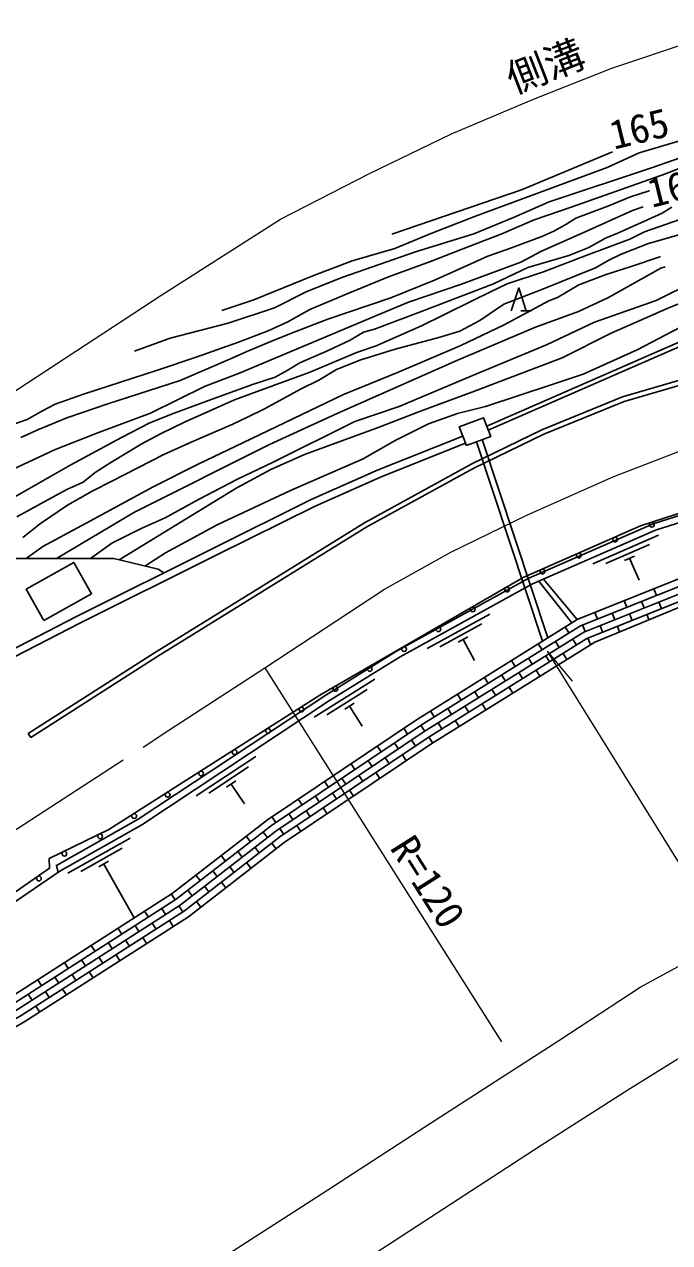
# Model space of a CAD drawing. Units: millimetres at full size, sheet at 1:1000; details may follow other scales. Extents: x 40000 to 680000, y 20000 to 380000.
# Drawn here: x 92194 to 132839, y 262210 to 338999 of the extents above; entities that cross this region are included whole.
import ezdxf
from ezdxf.enums import TextEntityAlignment as Align

# ---------------------------------------------------------------- set-up
doc = ezdxf.new("R2010")
doc.units = ezdxf.units.MM
doc.header["$LTSCALE"] = 1000
doc.linetypes.add('CHAIN', pattern=[18.5, 12, -1.5, 3.5, -1.5])
for name, color, linetype, lineweight in [('M-BGD', 7, 'Continuous', 25), ('M-BMK', 2, 'CHAIN', 13), ('M-STR-HTXT', 7, 'Continuous', 13)]:
    doc.layers.add(name, color=color, linetype=linetype, lineweight=lineweight)
doc.styles.add('ＭＳ ゴシック', font='')
doc.styles.get('ＭＳ ゴシック').set_extended_font_data('MS Gothic')

msp = doc.modelspace()

# ---------------------------------------------------------------- linework, layer by layer
at = {"layer": 'M-BGD'}
for p, q in [((123470, 320945), (124136, 320945)), ((123803, 320945), (123470, 320945)), ((124841, 300127), (120680, 312688)), ((125177, 300337), (121040, 312825)), ((132130, 306795), (128008, 304990)), ((131563, 306219), (128815, 305016)), ((130630, 305483), (129989, 305202)), ((130309, 305343), (130911, 303968)), ((126682, 301275), (124603, 303898)), ((124886, 304022), (127024, 301489)), ((132002, 303000), (131836, 303414)), ((130145, 302257), (129980, 302671)), ((131240, 302214), (131074, 302628)), ((132334, 302170), (132168, 302585)), ((121512, 301830), (117569, 299661)), ((128289, 301514), (128123, 301929)), ((129383, 301471), (129217, 301885)), ((130477, 301427), (130311, 301842)), ((131535, 301477), (131406, 301799)), ((121000, 301206), (118371, 299760)), ((126500, 300636), (126264, 301015)), ((127526, 300728), (127360, 301142)), ((128620, 300684), (128454, 301099)), ((129686, 300714), (129549, 301056)), ((120137, 300388), (119523, 300051)), ((126973, 299878), (126737, 300257)), ((127856, 299902), (127692, 300313)), ((119830, 300220), (120553, 298905)), ((124803, 299577), (124567, 299956)), ((125888, 299727), (125652, 300106)), ((123106, 298519), (122870, 298897)), ((124191, 298669), (123955, 299048)), ((125276, 298819), (125040, 299198)), ((126361, 298970), (126125, 299348)), ((122494, 297610), (122258, 297989)), ((123579, 297761), (123343, 298140)), ((124664, 297911), (124428, 298290)), ((114267, 297727), (110451, 295340)), ((121410, 297460), (121173, 297839)), ((122967, 296852), (122731, 297231)), ((113790, 297075), (111246, 295484)), ((119713, 296401), (119476, 296780)), ((120797, 296552), (120561, 296931)), ((121882, 296702), (121646, 297081)), ((112974, 296210), (112380, 295839)), ((112677, 296025), (113472, 294753)), ((118016, 295343), (117779, 295722)), ((119101, 295493), (118864, 295872)), ((120185, 295643), (119949, 296022)), ((121270, 295794), (121034, 296173)), ((116918, 295185), (116918, 295185)), ((118489, 294585), (118252, 294964)), ((119573, 294735), (119337, 295114)), ((92594, 294057), (92432, 294310)), ((116336, 294257), (116088, 294628)), ((117416, 294442), (117167, 294814)), ((114675, 293143), (114427, 293514)), ((115755, 293329), (115506, 293700)), ((116834, 293515), (116585, 293886)), ((117914, 293700), (117665, 294071)), ((106769, 292860), (103019, 290373)), ((114094, 292215), (113845, 292586)), ((115173, 292401), (114924, 292772)), ((116252, 292587), (116003, 292958)), ((106310, 292195), (103810, 290537)), ((113014, 292029), (112766, 292400)), ((114591, 291473), (114342, 291844)), ((105517, 291310), (104934, 290923)), ((105226, 291116), (106055, 289866)), ((111353, 290915), (111105, 291286)), ((112433, 291101), (112184, 291472)), ((113512, 291287), (113263, 291658)), ((110772, 289987), (110523, 290358)), ((111851, 290173), (111602, 290544)), ((112930, 290359), (112681, 290730)), ((109692, 289801), (109444, 290172)), ((111269, 289245), (111020, 289616)), ((108031, 288687), (107783, 289058)), ((109111, 288873), (108862, 289244)), ((110190, 289059), (109941, 289430)), ((107502, 287739), (107228, 288092)), ((108529, 287945), (108280, 288316)), ((109608, 288131), (109360, 288502)), ((98858, 287705), (94941, 285491)), ((106438, 287480), (106164, 287833)), ((108049, 287033), (107775, 287386)), ((98353, 287074), (95741, 285598)), ((104857, 286254), (104583, 286607)), ((105921, 286514), (105647, 286867)), ((106985, 286774), (106711, 287127)), ((97499, 286247), (96890, 285903)), ((97195, 286075), (99111, 282684)), ((105404, 285548), (105131, 285901)), ((106468, 285808), (106195, 286161)), ((103276, 285029), (103003, 285382)), ((104340, 285289), (104067, 285642)), ((104887, 284583), (104614, 284936)), ((101691, 283810), (101450, 284185)), ((102759, 284064), (102486, 284417)), ((103823, 284323), (103550, 284676)), ((102174, 283058), (101933, 283434)), ((103307, 283358), (103033, 283711)), ((100008, 282729), (99767, 283105)), ((101091, 282893), (100850, 283269)), ((98326, 281648), (98084, 282024)), ((99408, 281813), (99167, 282189)), ((100491, 281977), (100250, 282353)), ((101574, 282142), (101333, 282518)), ((97725, 280732), (97484, 281108)), ((98808, 280897), (98567, 281273)), ((99891, 281061), (99650, 281437)), ((96643, 280568), (96399, 280942)), ((98208, 279981), (97967, 280356)), ((94960, 279487), (94718, 279863)), ((96043, 279652), (95801, 280027)), ((97129, 279818), (96886, 280193)), ((93277, 278406), (93036, 278782)), ((94360, 278571), (94118, 278947)), ((95442, 278735), (95201, 279111)), ((96525, 278900), (96284, 279276)), ((93759, 277655), (93518, 278031)), ((94842, 277819), (94601, 278195)), ((92677, 277490), (92435, 277866)), ((93159, 276739), (92918, 277114))]:
    msp.add_line(p, q, dxfattribs=at)
for points in [[(99140, 318407), (101378, 319225), (105024, 320171), (107957, 321138), (109985, 322167), (112246, 323062), (116839, 324670), (120497, 325794), (123011, 326825), (125258, 327811), (131756, 329978), (133510, 330576), (135445, 331239), (136999, 332026), (139176, 333152), (140971, 333960), (142440, 334527), (144871, 335443), (146956, 336559), (148884, 337686), (149893, 338316), (150872, 339052), (151334, 339567)], [(104636, 320973), (106641, 321640), (110372, 323144), (112849, 324086), (115535, 324880), (117853, 325840), (120603, 326908), (128901, 329985), (130916, 330904), (133335, 331617), (140408, 334449), (142830, 335690), (144932, 336828), (146062, 337643), (147809, 338618)], [(217577, 330039), (206670, 332144), (203593, 332949), (199853, 333614), (193643, 333584), (190224, 333456), (180596, 331272), (175926, 330683), (166179, 330844), (163588, 330591), (160825, 329730), (152433, 326254), (146397, 323830), (141565, 321395), (138692, 320671), (137948, 320230), (134206, 319302), (121321, 313678)], [(217527, 329777), (206611, 331884), (203536, 332689), (199831, 333347), (193655, 333317), (190418, 333039), (180672, 330855), (175936, 330417), (166190, 330577), (163642, 330329), (160916, 329479), (152533, 326008), (146507, 323587), (141659, 321144), (138794, 320422), (138050, 319981), (134292, 319048), (121416, 313429)], [(91465, 313778), (92362, 314094), (93344, 314644), (94125, 315066), (95921, 315680), (100578, 317200), (103025, 318012), (105676, 318963), (107554, 319690), (108791, 320252), (110183, 321022), (112677, 322079), (115135, 323080), (117776, 324052), (119706, 324811), (122261, 325805), (124308, 326679), (126634, 327484), (132587, 329583), (135511, 330734)], [(115351, 325782), (123512, 328565), (129238, 330958)], [(91978, 312968), (93036, 313438), (94878, 314188), (97453, 315084), (102014, 316543), (103957, 317383), (105038, 317853), (106311, 318420), (107729, 319013), (109026, 319527), (111311, 320408), (115287, 321755), (118030, 322874), (119427, 323508), (121397, 324380), (122881, 324906), (124786, 325629), (125538, 325972), (126301, 326391), (126936, 326788), (128939, 327542), (130368, 328133), (131551, 328509), (131566, 328514)], [(131166, 327497), (130501, 327256), (127336, 325840), (124774, 324705), (123468, 324014), (119738, 322619), (116390, 321485), (114488, 320685), (105790, 317031), (103541, 316179), (100138, 314484), (96767, 313230), (94097, 312181), (91440, 310950), (89193, 309805), (87172, 308583), (85691, 307621), (83821, 306163), (81401, 304521), (77846, 302198), (75155, 300717), (72389, 298945), (68064, 296150)], [(91298, 309049), (95123, 311232), (98322, 312950), (100093, 313889), (101628, 314495), (103626, 315229), (106565, 316300), (107991, 316764), (108757, 317174), (109545, 317670), (111333, 318450), (112725, 319097), (113557, 319593), (114248, 319787), (117146, 320871), (121737, 322653), (123907, 323667), (126491, 324425), (127754, 324932), (128791, 325525), (129622, 325859), (131494, 326706), (132379, 327105), (132984, 327471)], [(91729, 307959), (93667, 309021), (94870, 309677), (95900, 310149), (96644, 310761), (97640, 311373), (99546, 312546), (100771, 313191), (102315, 313936), (105420, 315329), (107888, 316236), (110130, 317056), (113185, 318336), (114347, 318745), (117211, 319996), (118615, 320686), (120493, 321610), (121524, 322114), (122599, 322651), (124896, 323408), (127516, 324401), (130329, 325458), (131253, 325931), (133479, 326692)], [(92092, 306665), (93219, 307546), (94918, 308688), (96459, 309569), (97754, 310226), (100973, 311895), (102704, 312654), (105318, 313795), (106245, 314230), (107330, 314766), (108290, 315290), (109585, 316015), (110735, 316573), (111851, 317242), (113385, 317859), (115550, 318528), (118300, 319255), (119617, 319668), (120890, 320326), (122397, 321352), (124675, 322246), (128165, 323656), (129009, 324126), (129737, 324495), (131448, 325163), (133780, 325846)], [(92313, 305327), (93353, 306090), (96084, 307557), (100299, 309858), (103132, 311286), (106487, 312874), (112289, 315661), (115803, 317100), (119691, 318766), (122424, 320059), (125235, 321567), (125779, 321782), (127115, 322574), (128852, 323232), (130414, 323741), (132215, 324352), (132265, 324371)], [(92432, 294310), (100385, 299379), (113622, 307587), (120375, 311290), (124786, 313440), (129878, 315519), (160529, 324465)], [(92594, 294057), (100545, 299125), (113773, 307328), (120513, 311024), (124908, 313166), (129977, 315236), (160780, 324226)], [(94210, 305327), (99138, 308255), (107639, 312520), (111945, 314497), (119433, 317820), (124389, 319903), (127089, 320893), (128938, 321765), (132287, 323637), (132556, 323720)], [(96361, 305327), (97708, 306294), (99559, 307231), (101057, 307898), (103166, 309047), (105615, 310325), (107876, 311403), (113014, 313972), (115798, 314919), (120380, 316853), (125078, 318809), (128100, 320238), (131987, 321602), (134487, 322829)], [(98167, 305244), (105568, 309778), (107709, 310949), (109843, 311877), (114547, 313603), (116983, 314549), (120539, 315871), (126060, 317974), (129166, 319529), (132835, 321158), (135116, 322046)], [(122863, 320945), (123333, 322383), (123803, 320945)], [(134881, 320619), (130796, 318487), (127396, 316942), (125371, 316283), (121251, 314918), (119467, 314463), (117660, 313829), (115541, 312764), (113530, 311615), (108967, 309627), (104334, 307448), (101089, 305688), (99791, 304852)], [(78902, 275643), (84147, 279116), (93786, 285813), (93759, 286425), (97518, 288258), (110812, 296726), (123614, 304134), (131000, 307389), (146041, 312255), (148396, 312563), (155507, 314366), (164053, 315750), (176177, 316453), (195410, 314916), (211741, 310961), (221654, 307224), (233212, 301105), (239597, 297698)], [(239558, 297251), (220933, 306948), (210472, 311098), (202002, 313183), (194822, 314709), (190977, 315153), (175841, 316199), (172599, 315991), (163805, 315468), (156176, 314308), (151024, 313027), (145811, 311963), (131796, 307508), (123979, 304086), (115645, 299501), (111176, 296726), (99366, 288896), (94217, 285987), (94317, 285545)], [(94425, 285619), (99587, 288536), (111404, 296371), (115858, 299137), (124165, 303707), (131945, 307113), (145917, 311554), (151117, 312615), (156259, 313894), (163849, 315048), (172625, 315570), (175840, 315776), (190938, 314732), (194754, 314292), (201908, 312771), (210343, 310696), (220757, 306564), (239720, 296691), (240148, 294473), (241635, 293164), (249983, 278566)], [(72938, 286927), (76134, 288830), (80988, 292530), (86385, 296411), (89971, 298844), (95475, 301677), (104062, 305970), (110259, 309051), (114474, 310929), (119810, 313047)], [(73162, 286504), (76402, 288433), (81272, 292145), (86659, 296019), (90216, 298432), (95691, 301251), (104275, 305542), (110463, 308618), (114659, 310488), (119980, 312600)], [(80991, 271688), (91301, 277668), (101498, 284216), (107503, 288870), (116900, 295173), (127024, 301489), (141541, 307297), (156177, 311354), (164627, 312862), (174843, 313252), (187270, 312888), (194508, 312368), (201141, 311231), (209065, 309059), (222154, 303872), (238298, 295564)], [(81215, 271302), (91534, 277287), (101756, 283851), (107765, 288508), (117143, 294798), (127227, 301089), (141684, 306874), (156277, 310918), (164675, 312417), (174845, 312805), (187247, 312442), (194454, 311925), (201044, 310794), (208924, 308635), (221969, 303465), (238093, 295167)], [(81439, 270916), (91766, 276906), (102014, 283486), (108026, 288146), (117385, 294423), (127430, 300689), (141827, 306450), (156376, 310482), (164723, 311972), (174847, 312358), (187225, 311996), (194400, 311481), (200947, 310358), (208782, 308210), (221784, 303058), (237889, 294770)], [(81664, 270529), (91999, 276524), (102272, 283121), (108288, 287783), (117628, 294048), (127633, 300289), (141970, 306026), (156475, 310046), (164771, 311527), (174849, 311911), (187202, 311550), (194346, 311037), (200850, 309921), (208640, 307786), (221599, 302651), (237684, 294372)], [(81827, 270108), (92232, 276143), (102530, 282756), (108549, 287421), (117870, 293673), (128122, 300068), (142006, 305798), (154435, 309419), (164128, 311333), (174866, 311312), (183945, 311404), (192611, 311061), (202537, 309514), (208287, 307656), (220760, 302682), (237480, 293975)], [(70745, 291077), (75552, 294827), (77732, 292700), (79397, 293570), (77587, 297899), (83608, 301746), (89927, 305327), (97821, 305327), (100620, 304652), (100976, 304427)], [(79090, 275285), (86764, 280386), (94425, 285619)]]:
    msp.add_lwpolyline(points, dxfattribs=at)
for points in [[(120040, 312444), (121570, 313028), (121119, 314207), (119590, 313623)], [(93430, 301418), (96424, 303108), (95306, 305088), (92312, 303398)]]:
    msp.add_lwpolyline(points, close=True, dxfattribs=at)
for centre in [(131719, 307464), (129405, 306522), (127118, 305514), (124830, 304506), (122604, 303376), (120440, 302124), (118276, 300872), (116112, 299620), (113949, 298368), (111785, 297116), (109653, 295810), (107545, 294467), (105436, 293124), (103328, 291781), (101219, 290438), (99110, 289095), (96963, 287821), (94716, 286725), (93110, 285161)]:
    msp.add_circle(centre, 150, dxfattribs=at)
at = {"layer": 'M-BMK'}
msp.add_lwpolyline([(77003, 279235), (88342, 286101), (101301, 294510), (107343, 298450), (114883, 303401), (119064, 305731), (123880, 308094), (129329, 310492), (135625, 312944), (140563, 314637), (146084, 316083), (152837, 317634), (158692, 318657), (166742, 319834), (174547, 320561), (179766, 320789), (185700, 320646), (190545, 320190), (196942, 319257)], dxfattribs=at)
at = {"layer": 'M-STR-HTXT'}
for p, q in [((125126, 299488), (126699, 297603)), ((107343, 298450), (122258, 274874))]:
    msp.add_line(p, q, dxfattribs=at)
for points in [[(66369, 299358), (100848, 321950), (108337, 326711), (113937, 329588), (119090, 332104), (124261, 334292), (129190, 336239), (134344, 337964), (140030, 339721), (145681, 341167), (151987, 342511), (157846, 343492), (164254, 344267), (169925, 344751), (174940, 345026), (179972, 345078), (186880, 344906), (193600, 344544)], [(125126, 299488), (146099, 265726), (169750, 265244)], [(91258, 252648), (110881, 265270), (117778, 269746), (125864, 274952), (130993, 278315), (135359, 280687), (139032, 282503), (144594, 284824), (149695, 286645), (155344, 288199), (159446, 289128), (165447, 290086), (170110, 290518), (174658, 290767), (179696, 290668), (185750, 290280), (191831, 289504), (196216, 288654)], [(223025, 272017), (217636, 275183), (212318, 277692), (205481, 280349), (198225, 282372), (191537, 283744), (185170, 284596), (179770, 284879), (173953, 284946), (166633, 284462), (160497, 283491), (154798, 282287), (149701, 280783), (146424, 279645), (138369, 276337), (133320, 273744), (130208, 271819), (124744, 268327), (108162, 257531), (93644, 248247)]]:
    msp.add_lwpolyline(points, dxfattribs=at)

# ---------------------------------------------------------------- texts
at = {"layer": 'M-BGD', "style": 'ＭＳ ゴシック'}
for s, p in [('165', (129458, 330562)), ('160', (131843, 326900))]:
    msp.add_text(s, height=1833, rotation=13.833, dxfattribs=at).set_placement(p, align=Align.BOTTOM_LEFT)
at = {"layer": 'M-STR-HTXT', "style": 'ＭＳ ゴシック'}
for s, rotation, p in [('側溝', 21.261, (123212, 334091)), ('R=120', 302.319, (114711, 286804))]:
    msp.add_text(s, height=1833, rotation=rotation, dxfattribs=at).set_placement(p, align=Align.BOTTOM_LEFT)

doc.saveas('drawing.dxf')
